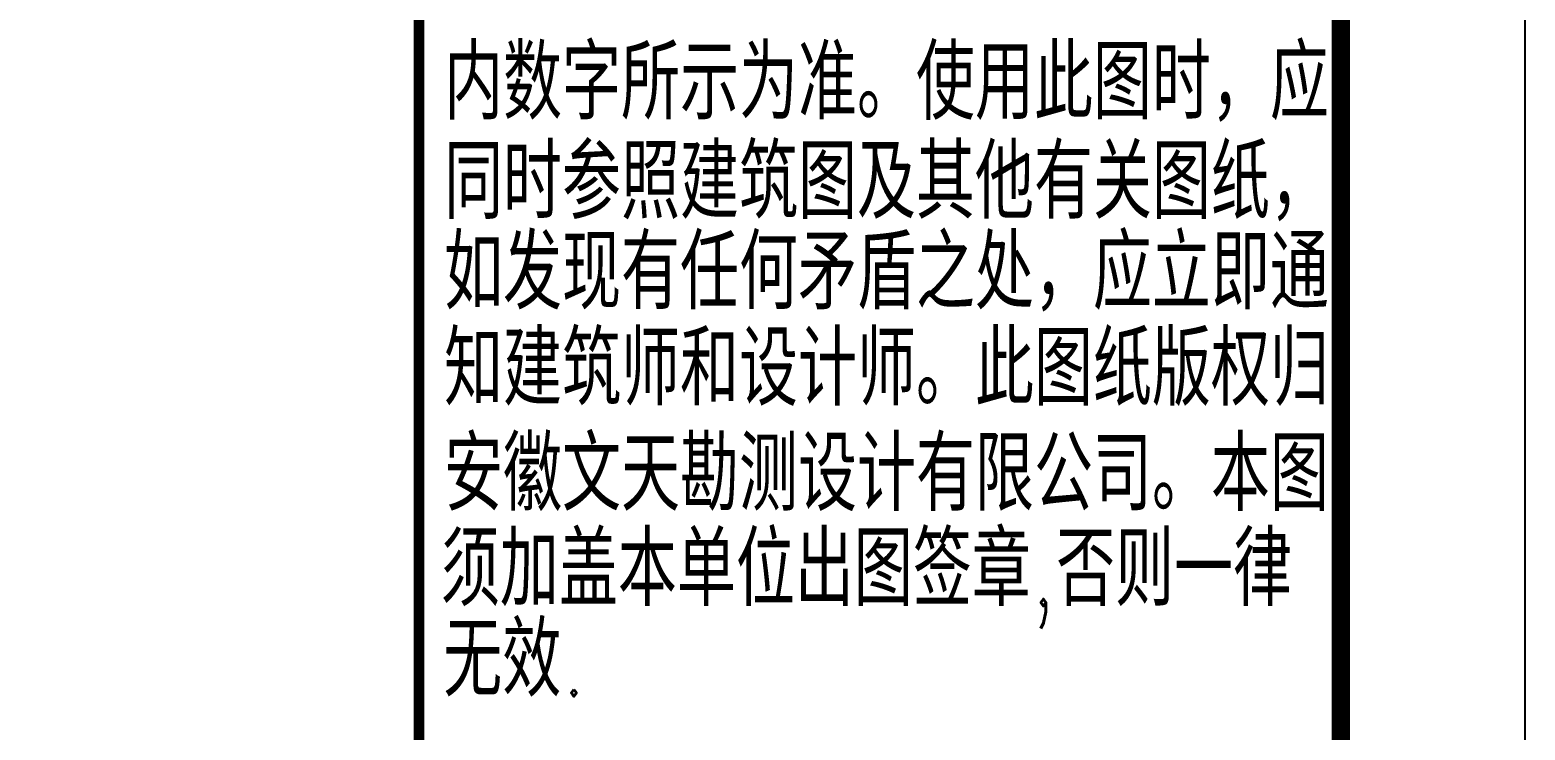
# Model space of a CAD drawing. Extents: x 14207793 to 14719554, y -1675802 to -1228715.
# Drawn here: x 14659527 to 14669260, y -1406350 to -1401796 of the extents above; entities that cross this region are included whole.
import ezdxf

# ---------------------------------------------------------------- set-up
doc = ezdxf.new("R2010")
doc.units = 0
doc.header["$LTSCALE"] = 500
doc.header["$MEASUREMENT"] = 0
doc.layers.get('0').update_dxf_attribs({"linetype": 'CONTINUOUS'})
doc.layers.add('PUB_TITLE', color=4, linetype='CONTINUOUS')
doc.styles.add('HZ', font='txt', dxfattribs={"width": 0.8, "bigfont": 'hztxt'})

msp = doc.modelspace()

# ---------------------------------------------------------------- linework, layer by layer
at = {"color": 4, "const_width": 71.27}
msp.add_lwpolyline([(14668060, -1406510.8), (14662060, -1406510.8), (14662060, -1377767.5), (14668060, -1377767.5)], close=True, dxfattribs=at)
at = {"layer": 'PUB_TITLE'}
msp.add_lwpolyline([(14669260, -1376567.5), (14526580, -1376567.5), (14526580, -1426967.5), (14669260, -1426967.5)], close=True, dxfattribs=at)
at = {"layer": 'PUB_TITLE', "const_width": 120}
msp.add_lwpolyline([(14668060, -1377767.5), (14529580, -1377767.5), (14529580, -1425767.5), (14668060, -1425767.5)], close=True, dxfattribs=at)

# ---------------------------------------------------------------- texts
at = {"layer": 'PUB_TITLE', "style": 'HZ', "width": 0.8}
for s, p in [('内数字所示为准。使用此图时，应', (14662222.97, -1402378.25, 2288.68)), ('同时参照建筑图及其他有关图纸，', (14662222.97, -1403024.47, 2288.68)), ('如发现有任何矛盾之处，应立即通', (14662222.97, -1403612.47, 2288.68)), ('知建筑师和设计师。此图纸版权归', (14662222.97, -1404239.28, 2288.68)), ('安徽文天勘测设计有限公司。本图', (14662222.97, -1404924.32, 2288.68)), ('须加盖本单位出图签章,否则一律', (14662202.5, -1405543.04, 2288.68)), ('无效.', (14662217.93, -1406131.04, 2288.68))]:
    msp.add_text(s, height=480, dxfattribs=at).set_placement(p)

doc.saveas('drawing.dxf')
